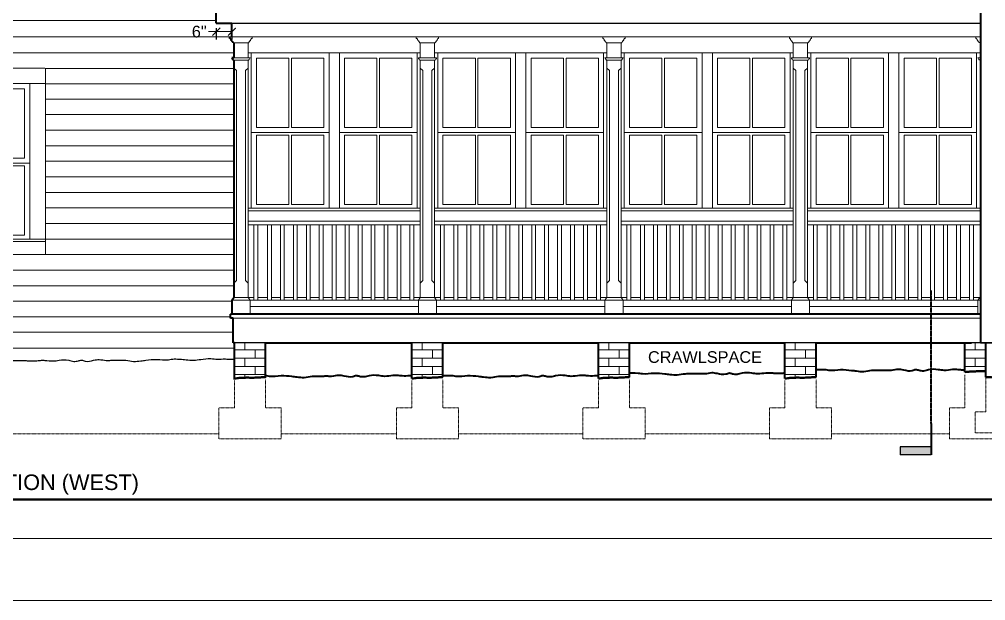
# Model space of a CAD drawing. Header units: inches. Extents: x -4969 to 16721, y 2489 to 24693.
# Drawn here: x 3910.3 to 4283.3, y 4790.5 to 5014.9 of the extents above; entities that cross this region are included whole.
import ezdxf

# ---------------------------------------------------------------- set-up
doc = ezdxf.new("R2010")
doc.units = ezdxf.units.IN
doc.header["$MEASUREMENT"] = 0
doc.linetypes.add('CENTER', pattern=[2, 1.25, -0.25, 0.25, -0.25])
doc.linetypes.add('DASHED2', pattern=[0.375, 0.25, -0.125])
doc.layers.get('0').update_dxf_attribs({"lineweight": 5})
doc.layers.add('0-NPLT', color=1, linetype='Continuous', plot=False)
for name, color, linetype, lineweight in [('1', 1, 'Continuous', 9), ('2', 6, 'Continuous', 20), ('3', 3, 'Continuous', 30), ('4', 2, 'Continuous', 40), ('5', 4, 'Continuous', 50), ('A-DIMSx', 7, 'Continuous', 9), ('A-LINK', 7, 'Continuous', 40), ('A-TEXTx', 7, 'Continuous', 20)]:
    doc.layers.add(name, color=color, linetype=linetype, lineweight=lineweight)
doc.styles.get("Standard").update_dxf_attribs({"font": 'Arial.ttf'})
doc.dimstyles.get("Standard").update_dxf_attribs({"dimtxt": 3, "dimasz": 2, "dimexe": 0.03125, "dimexo": 0.0625, "dimgap": 0.03125, "dimtad": 0, "dimtoh": 1, "dimdec": 4, "dimlfac": 0.99985, "dimzin": 0, "dimdsep": 46, "dimlunit": 4, "dimtxsty": 'Standard', "dimblk": 'ARCHTICK', "dimblk1": 'ARCHTICK', "dimblk2": 'ARCHTICK', "dimcen": 0.09, "dimclrt": 256, "dimadec": 0, "dimazin": 0, "dimtfac": 1, "dimtdec": 4, "dimtofl": 0, "dimtmove": 0, "dimatfit": 3, "dimfxl": 1, "dimtolj": 1, "dimtzin": 0, "dimarcsym": 0})

# ---------------------------------------------------------------- blocks, each defined once
blk = doc.blocks.new('BORDER 11X17')
at = {"layer": '0-NPLT', "lineweight": 9, "ltscale": 0.1}
blk.add_lwpolyline([(29864.74, -10461.77), (29048.74, -10461.77), (29048.74, -10989.77), (29864.74, -10989.77), (29864.74, -10461.77)], dxfattribs=at)
blk.add_lwpolyline([(29792.74, -10473.77), (29078.74, -10473.77), (29078.74, -10977.77), (29792.74, -10977.77)], close=True, dxfattribs=at)
blk = doc.blocks.new('pilaster')
at = {"layer": '1', "ltscale": 0.25}
for p, q in [((3942.1, 4999.79), (3936.6, 4999.79)), ((3942.1, 4994.07), (3936.6, 4994.07)), ((3942.1, 4993.07), (3936.6, 4993.07)), ((3937.6, 4989.07), (3937.6, 4908.04)), ((3941.1, 4989.07), (3941.1, 4908.04)), ((3937.6, 4908.04), (3936.6, 4907.04)), ((3941.1, 4908.04), (3942.1, 4907.04)), ((3935.85, 4900.54), (3942.85, 4900.54)), ((3936.6, 4901.54), (3942.1, 4901.54))]:
    blk.add_line(p, q, dxfattribs=at)
at = {"layer": '1', "lineweight": 5, "ltscale": 0.25}
for p, q in [((3937.6, 4989.07), (3936.6, 4990.07)), ((3942.1, 4990.07), (3941.1, 4989.07))]:
    blk.add_line(p, q, dxfattribs=at)
at = {"layer": '2'}
for p, q in [((3935.06, 5002.07), (3943.64, 5002.07)), ((3935.06, 5001.5), (3935.06, 5002.07)), ((3936, 5000.29), (3936, 5000.55)), ((3936.6, 4999.79), (3936.36, 4999.79)), ((3936.6, 4999.79), (3936.6, 4994.07)), ((3942.1, 4999.79), (3942.1, 4994.07)), ((3942.1, 4999.79), (3942.34, 4999.79)), ((3942.71, 5000.29), (3942.71, 5000.55)), ((3943.64, 5001.5), (3943.64, 5002.07)), ((3936.6, 4993.07), (3936.6, 4901.54)), ((3942.1, 4993.07), (3942.1, 4901.54)), ((3935.85, 4900.54), (3936.6, 4901.54)), ((3935.85, 4900.54), (3935.85, 4895.04)), ((3942.1, 4901.54), (3942.85, 4900.54)), ((3942.85, 4900.54), (3942.85, 4895.04))]:
    blk.add_line(p, q, dxfattribs=at)
at = {"layer": '2', "ltscale": 0.25}
for p, q in [((3936.6, 4994.07), (3935.85, 4994.07)), ((3936.35, 4993.07), (3936.6, 4993.07)), ((3942.1, 4994.07), (3942.85, 4994.07)), ((3942.35, 4993.07), (3942.1, 4993.07))]:
    blk.add_line(p, q, dxfattribs=at)
for centre, start, end in [((3936.46, 4994.06), 179.1702, 233.9599), ((3935.75, 4993.08), 359.1702, 53.9599), ((3942.96, 4993.08), 126.0401, 180.8298), ((3942.25, 4994.06), 306.0401, 0.8298)]:
    blk.add_arc(centre, 0.607, start, end, dxfattribs=at)
at = {"layer": '2'}
for points, knots in [([(3936, 5000.55), (3935.93, 5000.56), (3935.86, 5000.57), (3935.75, 5000.61), (3935.68, 5000.7), (3935.64, 5000.8), (3935.6, 5000.91), (3935.56, 5001.02), (3935.52, 5001.12), (3935.48, 5001.23), (3935.43, 5001.33), (3935.37, 5001.41), (3935.28, 5001.46), (3935.19, 5001.49), (3935.13, 5001.5), (3935.06, 5001.5)], [0.0155755, 0.0155755, 0.0155755, 0.0155755, 0.0913028, 0.1674337, 0.240804, 0.3221473, 0.4016041, 0.479934, 0.5587836, 0.63986, 0.7243935, 0.7885425, 0.8553172, 0.923465, 0.9867831, 0.9867831, 0.9867831, 0.9867831]), ([(3936.36, 4999.79), (3936.36, 4999.84), (3936.34, 4999.91), (3936.31, 5000.01), (3936.27, 5000.08), (3936.21, 5000.15), (3936.13, 5000.22), (3936.05, 5000.26), (3936, 5000.29)], [0.002479, 0.002479, 0.002479, 0.002479, 0.1892867, 0.3469333, 0.4813355, 0.6000559, 0.7825047, 0.9879342, 0.9879342, 0.9879342, 0.9879342]), ([(3942.34, 4999.79), (3942.35, 4999.84), (3942.36, 4999.91), (3942.4, 5000.01), (3942.44, 5000.08), (3942.5, 5000.15), (3942.58, 5000.22), (3942.65, 5000.26), (3942.71, 5000.29)], [0.002479, 0.002479, 0.002479, 0.002479, 0.1892867, 0.3469333, 0.4813355, 0.6000559, 0.7825047, 0.9879342, 0.9879342, 0.9879342, 0.9879342]), ([(3942.71, 5000.55), (3942.78, 5000.56), (3942.85, 5000.57), (3942.95, 5000.61), (3943.03, 5000.7), (3943.07, 5000.8), (3943.11, 5000.91), (3943.15, 5001.02), (3943.18, 5001.12), (3943.23, 5001.23), (3943.27, 5001.33), (3943.34, 5001.41), (3943.42, 5001.46), (3943.52, 5001.49), (3943.58, 5001.5), (3943.64, 5001.5)], [0.0155755, 0.0155755, 0.0155755, 0.0155755, 0.0913028, 0.1674337, 0.240804, 0.3221473, 0.4016041, 0.479934, 0.5587836, 0.63986, 0.7243935, 0.7885425, 0.8553172, 0.923465, 0.9867831, 0.9867831, 0.9867831, 0.9867831])]:
    blk.add_open_spline(points, degree=3, knots=knots, dxfattribs=at)
blk = doc.blocks.new('Double Porch Windows')
at = {"layer": '1', "lineweight": 5, "ltscale": 0.1}
for p, q in [((3842.8, 4995.94), (3841.55, 4995.94)), ((3872.8, 4995.94), (3876.8, 4995.93)), ((3906.8, 4995.94), (3908.05, 4995.94)), ((3876.8, 4935.94), (3872.8, 4935.94))]:
    blk.add_line(p, q, dxfattribs=at)
at = {"layer": '1'}
for p, q in [((3842.8, 4935.94), (3841.55, 4935.94)), ((3906.8, 4935.94), (3908.05, 4935.94)), ((3908.05, 4931.04), (3841.55, 4931.04)), ((3908.05, 4929.54), (3841.55, 4929.54)), ((3843.8, 4929.54), (3843.8, 4900.54)), ((3845.3, 4929.54), (3845.3, 4900.54)), ((3849.05, 4929.54), (3849.05, 4900.54)), ((3850.55, 4929.54), (3850.55, 4900.54)), ((3854.05, 4929.54), (3854.05, 4900.54)), ((3855.55, 4929.54), (3855.55, 4900.54)), ((3859.05, 4929.54), (3859.05, 4900.54)), ((3860.55, 4929.54), (3860.55, 4900.54)), ((3864.05, 4929.54), (3864.05, 4900.54)), ((3865.55, 4929.54), (3865.55, 4900.54)), ((3869.05, 4929.54), (3869.05, 4900.54)), ((3870.55, 4929.54), (3870.55, 4900.54)), ((3874.05, 4929.54), (3874.05, 4900.54)), ((3875.55, 4929.54), (3875.55, 4900.54)), ((3879.05, 4929.54), (3879.05, 4900.54)), ((3880.55, 4929.54), (3880.55, 4900.54)), ((3884.05, 4929.54), (3884.05, 4900.54)), ((3885.55, 4929.54), (3885.55, 4900.54)), ((3889.05, 4929.54), (3889.05, 4900.54)), ((3890.55, 4929.54), (3890.55, 4900.54)), ((3894.05, 4929.54), (3894.05, 4900.54)), ((3895.55, 4929.54), (3895.55, 4900.54)), ((3899.05, 4929.54), (3899.05, 4900.54)), ((3900.55, 4929.54), (3900.55, 4900.54)), ((3904.05, 4929.54), (3904.05, 4900.54)), ((3905.55, 4929.54), (3905.55, 4900.54)), ((3843.8, 4901.54), (3841.55, 4901.54)), ((3907.3, 4900.54), (3842.3, 4900.54)), ((3849.05, 4901.54), (3845.3, 4901.54)), ((3854.05, 4901.54), (3850.55, 4901.54)), ((3859.05, 4901.54), (3855.55, 4901.54)), ((3864.05, 4901.54), (3860.55, 4901.54)), ((3869.05, 4901.54), (3865.55, 4901.54)), ((3874.05, 4901.54), (3870.55, 4901.54)), ((3879.05, 4901.54), (3875.55, 4901.54)), ((3884.05, 4901.54), (3880.55, 4901.54)), ((3889.05, 4901.54), (3885.55, 4901.54)), ((3894.05, 4901.54), (3890.55, 4901.54)), ((3899.05, 4901.54), (3895.55, 4901.54)), ((3904.05, 4901.54), (3900.55, 4901.54)), ((3908.05, 4901.54), (3905.55, 4901.54)), ((3907.3, 4898.04), (3842.3, 4898.04))]:
    blk.add_line(p, q, dxfattribs=at)
at = {"layer": '2'}
for p, q in [((3842.8, 4995.94), (3842.8, 4935.94)), ((3872.8, 4995.94), (3842.8, 4995.94)), ((3872.8, 4995.94), (3872.8, 4935.94)), ((3906.8, 4995.94), (3876.8, 4995.94)), ((3876.8, 4995.94), (3876.8, 4935.94)), ((3906.8, 4995.94), (3906.8, 4935.94)), ((3844.8, 4967.19), (3844.8, 4993.94)), ((3857.3, 4993.94), (3844.8, 4993.94)), ((3857.3, 4967.19), (3857.3, 4993.94)), ((3870.8, 4993.94), (3858.3, 4993.94)), ((3858.3, 4967.19), (3858.3, 4993.94)), ((3870.8, 4967.19), (3870.8, 4993.94)), ((3878.8, 4967.19), (3878.8, 4993.94)), ((3891.3, 4993.94), (3878.8, 4993.94)), ((3891.3, 4967.19), (3891.3, 4993.94)), ((3904.8, 4993.94), (3892.3, 4993.94)), ((3892.3, 4967.19), (3892.3, 4993.94)), ((3904.8, 4967.19), (3904.8, 4993.94)), ((3844.8, 4967.19), (3857.3, 4967.19)), ((3858.3, 4967.19), (3870.8, 4967.19)), ((3878.8, 4967.19), (3891.3, 4967.19)), ((3892.3, 4967.19), (3904.8, 4967.19)), ((3872.8, 4965.19), (3842.8, 4965.19)), ((3844.8, 4937.44), (3844.8, 4964.19)), ((3857.3, 4964.19), (3844.8, 4964.19)), ((3857.3, 4937.44), (3857.3, 4964.19)), ((3858.3, 4937.44), (3858.3, 4964.19)), ((3870.8, 4964.19), (3858.3, 4964.19)), ((3870.8, 4937.44), (3870.8, 4964.19)), ((3906.8, 4965.19), (3876.8, 4965.19)), ((3878.8, 4937.44), (3878.8, 4964.19)), ((3891.3, 4964.19), (3878.8, 4964.19)), ((3891.3, 4937.44), (3891.3, 4964.19)), ((3892.3, 4937.44), (3892.3, 4964.19)), ((3904.8, 4964.19), (3892.3, 4964.19)), ((3904.8, 4937.44), (3904.8, 4964.19)), ((3842.8, 4935.94), (3872.8, 4935.94)), ((3844.8, 4937.44), (3857.3, 4937.44)), ((3858.3, 4937.44), (3870.8, 4937.44)), ((3876.8, 4935.94), (3906.8, 4935.94)), ((3878.8, 4937.44), (3891.3, 4937.44)), ((3892.3, 4937.44), (3904.8, 4937.44)), ((3841.55, 4934.94), (3908.05, 4934.94))]:
    blk.add_line(p, q, dxfattribs=at)
blk = doc.blocks.new('window elev 3060 distant')
at = {"layer": '1'}
for p, q in [((3727.43, 5121.94), (3727.43, 5055.94)), ((3769.17, 5121.93), (3727.43, 5121.94)), ((3769.43, 5121.93), (3769.43, 5056.44)), ((3735.43, 5087.19), (3735.43, 5113.94)), ((3747.93, 5113.94), (3735.43, 5113.94)), ((3747.93, 5087.19), (3747.93, 5113.94)), ((3761.43, 5113.94), (3748.93, 5113.94)), ((3748.93, 5087.19), (3748.93, 5113.94)), ((3761.43, 5087.19), (3761.43, 5113.94)), ((3735.43, 5087.19), (3747.93, 5087.19)), ((3748.93, 5087.19), (3761.43, 5087.19)), ((3735.43, 5057.44), (3735.43, 5084.19)), ((3747.93, 5084.19), (3735.43, 5084.19)), ((3747.93, 5057.44), (3747.93, 5084.19)), ((3748.93, 5057.44), (3748.93, 5084.19)), ((3761.43, 5084.19), (3748.93, 5084.19)), ((3761.43, 5057.44), (3761.43, 5084.19)), ((3727.43, 5055.94), (3727.43, 5049.93)), ((3727.43, 5054.94), (3769.43, 5054.94)), ((3735.43, 5057.44), (3747.93, 5057.44)), ((3748.93, 5057.44), (3761.43, 5057.44)), ((3769.43, 5056.44), (3769.43, 5049.93)), ((3769.43, 5049.93), (3727.43, 5049.93))]:
    blk.add_line(p, q, dxfattribs=at)
at = {"layer": '1', "lineweight": 5, "ltscale": 0.1}
for p, q in [((3733.43, 5115.94), (3727.43, 5115.93)), ((3763.43, 5115.94), (3769.43, 5115.93)), ((3733.43, 5055.94), (3727.43, 5055.94)), ((3763.43, 5055.94), (3769.43, 5055.93))]:
    blk.add_line(p, q, dxfattribs=at)
at = {"layer": '2'}
for p, q in [((3763.43, 5115.94), (3733.43, 5115.94)), ((3733.43, 5115.94), (3733.43, 5055.94)), ((3763.43, 5115.94), (3763.43, 5055.94)), ((3763.43, 5085.19), (3733.43, 5085.19)), ((3733.43, 5055.94), (3763.43, 5055.94))]:
    blk.add_line(p, q, dxfattribs=at)
blk = doc.blocks.new('_ArchTick')
at = {"color": 0, "linetype": 'ByBlock', "lineweight": 0, "const_width": 0.15}
blk.add_lwpolyline([(-0.5, -0.5), (0.5, 0.5)], dxfattribs=at)
blk = doc.blocks.new('*D854')
at = {"layer": 'A-DIMSx', "color": 0, "lineweight": 5, "ltscale": 0.1, "transparency": 16777216}
for p, q in [((3986.3, 5010.12), (3983.3, 5010.12)), ((3992.3, 5010.12), (3986.3, 5010.12))]:
    blk.add_line(p, q, dxfattribs=at)
at = {"layer": 'A-DIMSx', "color": 0, "lineweight": -2, "ltscale": 0.1, "transparency": 16777216}
for p, q in [((3986.3, 5011.45), (3986.3, 5007.12)), ((3992.3, 5011.45), (3992.3, 5007.12))]:
    blk.add_line(p, q, dxfattribs=at)
at = {"layer": 'Defpoints', "color": 0, "ltscale": 0.1, "transparency": 16777216}
for p in [(3986.3, 5013.45), (3986.3, 5010.12), (3992.3, 5013.45)]:
    blk.add_point(p, dxfattribs=at)
at = {"layer": 'A-DIMSx', "color": 0, "lineweight": 5, "ltscale": 0.1, "transparency": 16777216, "xscale": 3, "yscale": 3, "zscale": 3, "rotation": 180}
blk.add_blockref('_ArchTick', (3986.3, 5010.12), dxfattribs=at)
at = {"layer": 'A-DIMSx', "color": 0, "lineweight": 5, "ltscale": 0.1, "transparency": 16777216, "xscale": 3, "yscale": 3, "zscale": 3}
blk.add_blockref('_ArchTick', (3992.3, 5010.12), dxfattribs=at)
at = {"layer": 'A-DIMSx', "ltscale": 0.1, "transparency": 16777216, "insert": (3979.7, 5010.12), "char_height": 4.5, "attachment_point": 5}
blk.add_mtext('\\A1;6"', dxfattribs=at)
blk = doc.blocks.new('Section Tail 1a')
at = {"layer": 'A-LINK', "lineweight": 5, "ltscale": 0.1}
blk.add_hatch(color=152, dxfattribs=at).paths.add_polyline_path([(5.4248, 3.0938), (5.4248, 3.1563), (5.1748, 3.1563), (5.1748, 3.0938)])
at = {"layer": 'A-LINK', "color": 152, "linetype": 'Continuous', "lineweight": 30, "ltscale": 0.1}
for p, q in [((5.4248, 3.1563), (5.1748, 3.1563)), ((5.1748, 3.0938), (5.1748, 3.1563)), ((5.4248, 3.0938), (5.1748, 3.0938))]:
    blk.add_line(p, q, dxfattribs=at)
at = {"layer": 'A-LINK', "color": 152, "linetype": 'Continuous', "ltscale": 0.1}
blk.add_line((5.4248, 2.9063), (5.4248, 3.1563), dxfattribs=at)

msp = doc.modelspace()

# ---------------------------------------------------------------- linework, layer by layer
at = {"layer": '1'}
for p, q in [((3694.9307259, 5014.3837459), (3986.3029122, 5014.3837459)), ((3993.052912, 5001.972157), (3711.3029106, 5001.9560452)), ((3920.302912, 4995.9312753), (3993.052912, 4995.9312753)), ((3920.302912, 4989.9208676), (3993.052912, 4989.9208676)), ((3920.302912, 4984.0765567), (3993.052912, 4984.0765567)), ((3920.302912, 4978.0869643), (3993.052912, 4978.0869643)), ((3920.302912, 4972.0765567), (3993.052912, 4972.0765567)), ((3920.302912, 4966.0869643), (3993.052912, 4966.0869643)), ((3920.302912, 4960.0869643), (3993.052912, 4960.0869643)), ((3920.302912, 4954.0869643), (3993.052912, 4954.0869643)), ((3920.302912, 4948.0869643), (3993.052912, 4948.0869643)), ((3993.052912, 4942.0732961), (3920.302912, 4942.0767457)), ((3920.302912, 4936.0765567), (3993.052912, 4936.0765567)), ((3920.302912, 4930.0801487), (3993.052912, 4930.0801487)), ((3920.302912, 4924.0837407), (3993.0529121, 4924.0837407)), ((3993.052912, 4918.0759885), (3711.3029106, 4918.0921003)), ((3993.052912, 4912.0685219), (3711.3029106, 4912.0818817)), ((3711.3029106, 4906.0816927), (3992.302912, 4906.0816927)), ((3991.8029212, 4900.0708513), (3711.3029106, 4900.0868916)), ((3992.8029203, 4894.1158075), (3711.3029106, 4894.09971)), ((3993.3029203, 4887.940555), (3707.3029106, 4887.9405549))]:
    msp.add_line(p, q, dxfattribs=at)
at = {"layer": '1', "ltscale": 0.25}
for p, q in [((3998.552912, 5005.7883992), (3993.0529122, 5005.7883995)), ((3998.552912, 5000.0666121), (3993.052912, 5000.0666121)), ((3998.552912, 4999.0666121), (3993.052912, 4999.0666121)), ((3994.052912, 4995.0666121), (3994.052912, 4914.035623)), ((3997.552912, 4995.0666121), (3997.552912, 4914.035623)), ((3994.052912, 4914.035623), (3993.052912, 4913.035623)), ((3997.552912, 4914.035623), (3998.552912, 4913.035623)), ((3992.302912, 4906.535623), (3999.302912, 4906.535623)), ((3993.052912, 4907.535623), (3998.552912, 4907.535623)), ((4280.3029111, 4906.5356232), (4281.0529107, 4906.5356232))]:
    msp.add_line(p, q, dxfattribs=at)
at = {"layer": '1', "lineweight": 5, "ltscale": 0.25}
for p, q in [((3994.052912, 4995.0666121), (3993.052912, 4996.0666121)), ((3998.552912, 4996.0666121), (3997.552912, 4995.0666121))]:
    msp.add_line(p, q, dxfattribs=at)
at = {"layer": '1', "linetype": 'DASHED2', "ltscale": 0.25}
for p, q in [((4005.3029203, 4875.9253036), (4005.3029203, 4864.935623)), ((4073.8029203, 4875.9253036), (4073.8029203, 4864.935623)), ((4145.8029203, 4875.9253036), (4145.8029203, 4864.935623)), ((4217.8029203, 4875.9253036), (4217.8029203, 4864.935623)), ((4275.302912, 4877.6840555), (4275.302912, 4864.935623)), ((4283.302912, 4876.7233455), (4283.302912, 4863.335623)), ((3993.3029203, 4875.478814), (3993.3029203, 4864.935623)), ((4061.8029203, 4875.478814), (4061.8029203, 4864.935623)), ((4133.8029203, 4875.478814), (4133.8029203, 4864.935623)), ((4205.8029203, 4875.478814), (4205.8029203, 4864.935623)), ((3987.3029203, 4852.935623), (3987.3029203, 4864.935623)), ((3993.3029203, 4864.935623), (3987.3029203, 4864.935623)), ((4011.3029203, 4864.935623), (4005.3029203, 4864.935623)), ((4011.3029203, 4864.935623), (4011.3029203, 4852.935623)), ((4055.8029203, 4852.935623), (4055.8029203, 4864.935623)), ((4061.8029203, 4864.935623), (4055.8029203, 4864.935623)), ((4079.8029203, 4864.935623), (4073.8029203, 4864.935623)), ((4079.8029203, 4864.935623), (4079.8029203, 4852.935623)), ((4127.8029203, 4852.935623), (4127.8029203, 4864.935623)), ((4133.8029203, 4864.935623), (4127.8029203, 4864.935623)), ((4151.8029203, 4864.935623), (4145.8029203, 4864.935623)), ((4151.8029203, 4864.935623), (4151.8029203, 4852.935623)), ((4199.8029203, 4852.935623), (4199.8029203, 4864.935623)), ((4205.8029203, 4864.935623), (4199.8029203, 4864.935623)), ((4223.8029203, 4864.935623), (4217.8029203, 4864.935623)), ((4223.8029203, 4864.935623), (4223.8029203, 4852.935623)), ((4269.302912, 4852.935623), (4269.302912, 4864.935623)), ((4275.302912, 4864.935623), (4269.302912, 4864.935623)), ((4279.302912, 4855.335623), (4279.302912, 4863.335623)), ((4283.302912, 4863.335623), (4279.302912, 4863.335623)), ((3703.302893, 4854.935623), (3987.3029203, 4854.935623)), ((4011.3029203, 4854.935623), (4055.8029203, 4854.935623)), ((4079.8029203, 4854.935623), (4127.8029203, 4854.935623)), ((4151.8029203, 4854.935623), (4199.8029203, 4854.935623)), ((4223.8029203, 4854.935623), (4269.302912, 4854.935623)), ((4343.302912, 4855.335623), (4279.302912, 4855.335623)), ((4011.3029203, 4852.935623), (3987.3029203, 4852.935623)), ((4079.8029203, 4852.935623), (4055.8029203, 4852.935623)), ((4151.8029203, 4852.935623), (4127.8029203, 4852.935623)), ((4223.8029203, 4852.935623), (4199.8029203, 4852.935623)), ((4293.302912, 4852.935623), (4269.302912, 4852.935623))]:
    msp.add_line(p, q, dxfattribs=at)
at = {"layer": '2'}
for p, q in [((3992.3029122, 5008.0969425), (3705.3029106, 5008.0969425)), ((3999.1554866, 5006.2879078), (3999.1554866, 5006.5479672)), ((4281.3029113, 5008.0666121), (4000.0931217, 5008.0666121)), ((4000.0931217, 5007.4961509), (4000.0931217, 5008.0666121)), ((4279.5127016, 5008.0666123), (4281.0529113, 5008.0666123)), ((4279.5127016, 5007.4961511), (4279.5127016, 5008.0666123)), ((4280.4503367, 5006.2879081), (4280.4503367, 5006.5479674)), ((3998.5529125, 5005.7883992), (3998.552912, 5000.0666121)), ((3998.552912, 5005.7883992), (3998.79259, 5005.7883992)), ((3998.552912, 4999.0666121), (3998.552912, 4907.535623)), ((3998.552912, 4907.535623), (3999.302912, 4906.535623)), ((3999.302912, 4906.535623), (3999.302912, 4901.035623)), ((4280.3029111, 4906.5356232), (4281.0529111, 4907.5356232)), ((4280.3029111, 4906.5356232), (4280.3029111, 4901.0356232)), ((4281.3029107, 4899.535623), (3992.8029203, 4899.535623)), ((3993.3029203, 4887.335623), (4005.3029203, 4887.335623)), ((3997.3029203, 4887.335623), (3997.3029203, 4890.035623)), ((4001.3029203, 4884.135623), (4001.3029203, 4887.335623)), ((4061.802912, 4887.335623), (4073.802912, 4887.335623)), ((4065.802912, 4887.335623), (4065.802912, 4890.035623)), ((4069.802912, 4884.135623), (4069.802912, 4887.335623)), ((4133.802912, 4887.335623), (4145.802912, 4887.335623)), ((4137.802912, 4887.335623), (4137.802912, 4890.035623)), ((4141.802912, 4884.135623), (4141.802912, 4887.335623)), ((4205.802912, 4887.335623), (4217.802912, 4887.335623)), ((4209.802912, 4887.335623), (4209.802912, 4890.035623)), ((4213.802912, 4884.135623), (4213.802912, 4887.335623)), ((4275.302912, 4887.335623), (4283.302912, 4887.335623)), ((4279.302912, 4887.335623), (4279.302912, 4890.035623)), ((4005.3029203, 4884.135623), (3993.3029203, 4884.135623)), ((3997.3029203, 4880.935623), (3997.3029203, 4884.135623)), ((4073.802912, 4884.135623), (4061.802912, 4884.135623)), ((4065.802912, 4880.935623), (4065.802912, 4884.135623)), ((4145.802912, 4884.135623), (4133.802912, 4884.135623)), ((4137.802912, 4880.935623), (4137.802912, 4884.135623)), ((4217.802912, 4884.135623), (4205.802912, 4884.135623)), ((4209.802912, 4880.935623), (4209.802912, 4884.135623)), ((4283.302912, 4884.135623), (4275.302912, 4884.135623)), ((4279.302912, 4880.935623), (4279.302912, 4884.135623)), ((3993.3029203, 4880.935623), (4005.3029203, 4880.935623)), ((4001.3029203, 4877.735623), (4001.3029203, 4880.935623)), ((4061.802912, 4880.935623), (4073.802912, 4880.935623)), ((4069.802912, 4877.735623), (4069.802912, 4880.935623)), ((4133.802912, 4880.935623), (4145.802912, 4880.935623)), ((4141.802912, 4877.735623), (4141.802912, 4880.935623)), ((4205.802912, 4880.935623), (4217.802912, 4880.935623)), ((4213.802912, 4877.735623), (4213.802912, 4880.935623)), ((4275.302912, 4880.935623), (4283.302912, 4880.935623)), ((4005.3029203, 4877.735623), (3993.3029203, 4877.735623)), ((3997.3029203, 4876.5480417), (3997.3029203, 4877.735623)), ((4073.802912, 4877.735623), (4061.802912, 4877.735623)), ((4065.802912, 4876.5480417), (4065.802912, 4877.735623)), ((4145.802912, 4877.735623), (4133.802912, 4877.735623)), ((4137.802912, 4876.5480417), (4137.802912, 4877.735623)), ((4217.802912, 4877.735623), (4205.802912, 4877.735623)), ((4209.802912, 4876.5480417), (4209.802912, 4877.735623))]:
    msp.add_line(p, q, dxfattribs=at)
at = {"layer": '2', "ltscale": 0.25}
for p, q in [((3998.552912, 5000.0666121), (3999.302912, 5000.0666121)), ((3998.802912, 4999.0666121), (3998.552912, 4999.0666121)), ((4281.0529111, 5000.0666123), (4280.3029111, 5000.0666123))]:
    msp.add_line(p, q, dxfattribs=at)
for centre, start, end in [((3999.4103164, 4999.0754099), 126.040070411, 180.829827235), ((3998.6955075, 5000.0578143), 306.040070411, 0.829827235), ((4280.9103155, 5000.0578145), 179.170172765, 233.959929589), ((4280.1955066, 4999.0754101), 359.170172765, 53.959929589)]:
    msp.add_arc(centre, 0.6074681, start, end, dxfattribs=at)
at = {"layer": '2'}
for points, knots in [([(3999.1554866, 5006.5479672), (3999.2278558, 5006.5554202), (3999.300076, 5006.565322), (3999.402018, 5006.6094992), (3999.4756235, 5006.6964652), (3999.5184788, 5006.8007746), (3999.5594192, 5006.9078464), (3999.5954409, 5007.0155261), (3999.6326146, 5007.1236653), (3999.676364, 5007.2323453), (3999.7227034, 5007.3330903), (3999.7908043, 5007.4128252), (3999.8728458, 5007.4640954), (3999.964839, 5007.4928418), (4000.0279627, 5007.4955183), (4000.0931217, 5007.4961509)], [0.01557552425, 0.01557552425, 0.01557552425, 0.01557552425, 0.09130284011, 0.1674336909, 0.24080401046, 0.3221473026, 0.40160414316, 0.47993403118, 0.55878357473, 0.63985997731, 0.72439346972, 0.78854248782, 0.85531718937, 0.92346503952, 0.98678306114, 0.98678306114, 0.98678306114, 0.98678306114]), ([(4280.4503367, 5006.5479674), (4280.3779675, 5006.5554204), (4280.3057473, 5006.5653222), (4280.2038052, 5006.6094994), (4280.1301998, 5006.6964655), (4280.0873445, 5006.8007748), (4280.0464041, 5006.9078466), (4280.0103824, 5007.0155263), (4279.9732087, 5007.1236655), (4279.9294592, 5007.2323456), (4279.8831199, 5007.3330905), (4279.8150189, 5007.4128254), (4279.7329775, 5007.4640957), (4279.6409842, 5007.492842), (4279.5778606, 5007.4955185), (4279.5127016, 5007.4961511)], [0.01557552425, 0.01557552425, 0.01557552425, 0.01557552425, 0.09130284011, 0.1674336909, 0.24080401046, 0.3221473026, 0.40160414316, 0.47993403118, 0.55878357473, 0.63985997731, 0.72439346972, 0.78854248782, 0.85531718937, 0.92346503952, 0.98678306114, 0.98678306114, 0.98678306114, 0.98678306114]), ([(3998.79259, 5005.7883992), (3998.8011697, 5005.8416513), (3998.8131399, 5005.9128975), (3998.848332, 5006.0074261), (3998.8907073, 5006.0825604), (3998.9469858, 5006.1548395), (3999.030488, 5006.2221095), (3999.1023704, 5006.260031), (3999.1554866, 5006.2879078)], [0.00247900774, 0.00247900774, 0.00247900774, 0.00247900774, 0.18928670372, 0.34693325557, 0.48133545366, 0.6000559173, 0.7825047392, 0.98793420962, 0.98793420962, 0.98793420962, 0.98793420962]), ([(4280.8132333, 5005.7883995), (4280.8046536, 5005.8416515), (4280.7926834, 5005.9128977), (4280.7574913, 5006.0074263), (4280.715116, 5006.0825607), (4280.6588374, 5006.1548398), (4280.5753352, 5006.2221097), (4280.5034529, 5006.2600313), (4280.4503367, 5006.2879081)], [0.00247900774, 0.00247900774, 0.00247900774, 0.00247900774, 0.18928670372, 0.34693325557, 0.48133545366, 0.6000559173, 0.7825047392, 0.98793420962, 0.98793420962, 0.98793420962, 0.98793420962])]:
    msp.add_open_spline(points, degree=3, knots=knots, dxfattribs=at)
at = {"layer": '3'}
for p, q in [((3992.3029122, 5013.4522897), (4281.3029113, 5013.4522897)), ((4005.3029203, 4890.035623), (3993.3029203, 4890.035623)), ((4073.802912, 4890.035623), (4061.802912, 4890.035623)), ((4145.802912, 4890.035623), (4133.802912, 4890.035623)), ((4217.802912, 4890.035623), (4205.802912, 4890.035623)), ((4289.802912, 4890.035623), (4277.802912, 4890.035623)), ((4281.3029106, 4890.035623), (4351.302912, 4890.035623))]:
    msp.add_line(p, q, dxfattribs=at)
at = {"layer": '3', "lineweight": 5, "ltscale": 0.1}
msp.add_line((3991.5127025, 5008.0666121), (4000.0931217, 5008.0666121), dxfattribs=at)
at = {"layer": '3'}
msp.add_open_spline([(3899.3029106, 4883.9416121), (3900.7777394, 4883.6899812), (3902.6720502, 4883.5285668), (3903.3948413, 4883.2959912), (3904.8768446, 4883.1751077), (3906.2066184, 4883.307788), (3907.4457069, 4883.1699431), (3908.6304656, 4883.2110217), (3910.1642462, 4883.1773057), (3911.8920331, 4883.2689846), (3914.1035561, 4883.001898), (3916.2022403, 4882.9960385), (3918.3622506, 4883.293723), (3920.6077758, 4883.2969211), (3923.0221127, 4882.8148465), (3926.0508031, 4883.4533247), (3928.7959024, 4883.613091), (3931.190455, 4882.7203033), (3932.8847849, 4882.9468653), (3934.3127665, 4883.5482834), (3936.2359536, 4882.5658891), (3938.5578182, 4883.2209614), (3941.2682267, 4883.7640153), (3943.3527112, 4883.1168422), (3945.2617917, 4883.288455), (3946.9937333, 4883.2769773), (3949.0401585, 4883.2473824), (3951.5988671, 4883.4107373), (3954.268988, 4882.6357524), (3956.8812561, 4883.0392829), (3959.8434191, 4883.3959437), (3963.391893, 4883.8911318), (3966.6834797, 4883.1914684), (3969.2941637, 4883.8469366), (3970.8379081, 4883.8049728), (3972.7558231, 4883.6644709), (3974.835717, 4883.5186869), (3977.5026654, 4883.2071174), (3980.6721005, 4883.6735141), (3983.7737202, 4884.1261313), (3986.8510636, 4883.5430299), (3988.9075137, 4883.8440172), (3990.0650127, 4883.763342), (3993.3029203, 4883.7388158)], degree=3, knots=[0, 0, 0, 0, 2.6529194352, 4.2573215922, 5.4164530631, 7.0911371631, 8.2475457001, 9.1424284325, 10.6434907949, 12.8516979582, 14.3147620561, 17.3168867809, 19.114976073, 20.8469711066, 24.0403607494, 26.363871891, 30.0742089263, 32.1103617678, 33.8516042112, 35.1119372476, 36.5297832171, 39.8619674173, 41.9746089412, 44.7750674343, 46.1707600226, 47.6978272911, 49.9710707726, 52.3164807139, 55.3425280243, 58.1293589993, 60.1299455118, 64.3241227489, 68.8188799914, 69.8888235483, 72.3460349694, 73.3979104104, 75.6651746964, 78.606541836, 81.3999059133, 85.2446410438, 87.9213730028, 90.6853426905, 91.4022650047, 91.4022650047, 91.4022650047, 91.4022650047], dxfattribs=at)
at = {"layer": '4'}
for p, q in [((4281.302912, 5127.9416121), (4281.3029106, 4890.035623)), ((3986.3029122, 5013.4522897), (3986.3029122, 5018.4522897)), ((3986.3029122, 5013.4522897), (3992.3029122, 5013.4522897)), ((3992.3029122, 5008.0666121), (3992.3029122, 5013.4522897)), ((3991.5127025, 5007.4961509), (3991.5127025, 5008.0666121)), ((3992.4503376, 5006.2879078), (3992.4503376, 5006.5479672)), ((3993.0529122, 5005.7883992), (3992.8132342, 5005.7883992)), ((3993.0529122, 5005.7883995), (3993.052912, 5000.0666121)), ((3993.052912, 4999.0666121), (3993.052912, 4907.535623)), ((3992.302912, 4906.535623), (3993.052912, 4907.535623)), ((3992.302912, 4906.535623), (3992.302912, 4901.035623)), ((3991.8029212, 4899.535623), (3991.8029212, 4901.035623)), ((4281.3029107, 4901.035623), (3991.8029212, 4901.035623)), ((3992.8029203, 4899.535623), (3991.8029212, 4899.535623)), ((3992.8029203, 4890.035623), (3992.8029203, 4899.535623)), ((3993.3029203, 4890.035623), (3992.8029203, 4890.035623)), ((3993.3029203, 4875.9253036), (3993.3029203, 4890.035623)), ((4005.3029203, 4876.4673533), (4005.3029203, 4890.035623)), ((4005.3029203, 4890.035623), (4061.802912, 4890.035623)), ((4061.802912, 4876.2828056), (4061.802912, 4890.035623)), ((4073.802912, 4876.8106916), (4073.802912, 4890.035623)), ((4073.802912, 4890.035623), (4133.802912, 4890.035623)), ((4133.802912, 4876.2828056), (4133.802912, 4890.035623)), ((4145.802912, 4876.8106916), (4145.802912, 4890.035623)), ((4145.802912, 4890.035623), (4205.802912, 4890.035623)), ((4205.802912, 4876.2828056), (4205.802912, 4890.035623)), ((4217.802912, 4876.8106916), (4217.802912, 4890.035623)), ((4217.802912, 4890.035623), (4277.802912, 4890.035623)), ((4275.302912, 4878.7326759), (4275.302912, 4890.035623)), ((4283.302912, 4876.7233455), (4283.302912, 4890.035623))]:
    msp.add_line(p, q, dxfattribs=at)
at = {"layer": '4', "ltscale": 0.25}
for p, q in [((3993.052912, 5000.0666121), (3992.302912, 5000.0666121)), ((3992.802912, 4999.0666121), (3993.052912, 4999.0666121))]:
    msp.add_line(p, q, dxfattribs=at)
for centre, start, end in [((3992.9103164, 5000.0578143), 179.170172765, 233.959929589), ((3992.1955075, 4999.0754099), 359.170172765, 53.959929589)]:
    msp.add_arc(centre, 0.6074681, start, end, dxfattribs=at)
at = {"layer": '4'}
for points, knots in [([(3992.4503376, 5006.5479672), (3992.3779684, 5006.5554202), (3992.3057482, 5006.565322), (3992.2038061, 5006.6094992), (3992.1302007, 5006.6964652), (3992.0873454, 5006.8007746), (3992.046405, 5006.9078464), (3992.0103833, 5007.0155261), (3991.9732095, 5007.1236653), (3991.9294601, 5007.2323453), (3991.8831208, 5007.3330903), (3991.8150198, 5007.4128252), (3991.7329784, 5007.4640954), (3991.6409851, 5007.4928418), (3991.5778615, 5007.4955183), (3991.5127025, 5007.4961509)], [0.01557552425, 0.01557552425, 0.01557552425, 0.01557552425, 0.09130284011, 0.1674336909, 0.24080401046, 0.3221473026, 0.40160414316, 0.47993403118, 0.55878357473, 0.63985997731, 0.72439346972, 0.78854248782, 0.85531718937, 0.92346503952, 0.98678306114, 0.98678306114, 0.98678306114, 0.98678306114]), ([(3992.8132342, 5005.7883992), (3992.8046545, 5005.8416513), (3992.7926843, 5005.9128975), (3992.7574922, 5006.0074261), (3992.7151169, 5006.0825604), (3992.6588383, 5006.1548395), (3992.5753361, 5006.2221095), (3992.5034538, 5006.260031), (3992.4503376, 5006.2879078)], [0.00247900774, 0.00247900774, 0.00247900774, 0.00247900774, 0.18928670372, 0.34693325557, 0.48133545366, 0.6000559173, 0.7825047392, 0.98793420962, 0.98793420962, 0.98793420962, 0.98793420962]), ([(4275.302912, 4879.4839017), (4274.8717877, 4879.4836543), (4273.8408067, 4879.5201336), (4272.2439399, 4879.7215581), (4269.9985259, 4879.6989805), (4267.5898816, 4879.1892245), (4264.5540619, 4879.7928955), (4261.8073096, 4879.9211413), (4259.4231627, 4879.0009264), (4257.7263438, 4879.2080249), (4256.2915529, 4879.7930122), (4254.379769, 4878.7886071), (4252.0505381, 4879.4169846), (4249.3340746, 4879.928891), (4247.257156, 4879.2578336), (4245.3462315, 4879.4075215), (4243.6145357, 4879.3761643), (4241.5685851, 4879.3230813), (4239.0081699, 4879.4570551), (4236.3471207, 4878.651472), (4233.7303927, 4879.0249907), (4230.7643309, 4879.3476266), (4227.2104067, 4879.8020506), (4223.927068, 4879.0646505), (4221.9612248, 4879.5342973), (4221.4552393, 4879.5931943), (4217.802912, 4879.6062844)], [16.0251065155, 16.0251065155, 16.0251065155, 16.0251065155, 17.3168867809, 19.114976073, 20.8469711066, 24.0403607494, 26.363871891, 30.0742089263, 32.1103617678, 33.8516042112, 35.1119372476, 36.5297832171, 39.8619674173, 41.9746089412, 44.7750674343, 46.1707600226, 47.6978272911, 49.9710707726, 52.3164807139, 55.3425280243, 58.1293589993, 60.1299455118, 64.3241227489, 68.8188799914, 69.8888235483, 70.3476543119, 70.3476543119, 70.3476543119, 70.3476543119]), ([(4061.802912, 4877.355024), (4061.5397804, 4877.3277424), (4060.2813891, 4877.1836206), (4058.4072249, 4877.1568729), (4056.2439399, 4877.4297439), (4053.9985259, 4877.4071664), (4051.5898816, 4876.8974103), (4048.5540619, 4877.5010813), (4045.8073096, 4877.6293272), (4043.4231627, 4876.7091122), (4041.7263438, 4876.9162107), (4040.2915529, 4877.5011981), (4038.379769, 4876.4967929), (4036.0505381, 4877.1251704), (4033.3340746, 4877.6370769), (4031.257156, 4876.9660194), (4029.3462315, 4877.1157073), (4027.6145357, 4877.0843501), (4025.5685851, 4877.0312671), (4023.0081699, 4877.1652409), (4020.3471207, 4876.3596578), (4017.7303927, 4876.7331765), (4014.7643309, 4877.0558124), (4011.2104067, 4877.5102364), (4007.927068, 4876.7728363), (4005.9612248, 4877.2424832), (4005.4552393, 4877.3013801), (4005.3029203, 4877.3144703)], [13.5212040601, 13.5212040601, 13.5212040601, 13.5212040601, 14.3147620561, 17.3168867809, 19.114976073, 20.8469711066, 24.0403607494, 26.363871891, 30.0742089263, 32.1103617678, 33.8516042112, 35.1119372476, 36.5297832171, 39.8619674173, 41.9746089412, 44.7750674343, 46.1707600226, 47.6978272911, 49.9710707726, 52.3164807139, 55.3425280243, 58.1293589993, 60.1299455118, 64.3241227489, 68.8188799914, 69.8888235483, 70.3476543119, 70.3476543119, 70.3476543119, 70.3476543119]), ([(4133.802912, 4877.355024), (4133.5397804, 4877.3277424), (4132.2813891, 4877.1836206), (4130.4072249, 4877.1568729), (4128.2439399, 4877.4297439), (4125.9985259, 4877.4071664), (4123.5898816, 4876.8974103), (4120.5540619, 4877.5010813), (4117.8073096, 4877.6293272), (4115.4231627, 4876.7091122), (4113.7263438, 4876.9162107), (4112.2915529, 4877.5011981), (4110.379769, 4876.4967929), (4108.0505381, 4877.1251704), (4105.3340746, 4877.6370769), (4103.257156, 4876.9660194), (4101.3462315, 4877.1157073), (4099.6145357, 4877.0843501), (4097.5685851, 4877.0312671), (4095.0081699, 4877.1652409), (4092.3471207, 4876.3596578), (4089.7303927, 4876.7331765), (4086.7643309, 4877.0558124), (4083.2104067, 4877.5102364), (4079.927068, 4876.7728363), (4077.9612248, 4877.2424832), (4077.4552393, 4877.3013801), (4073.802912, 4877.3144703)], [13.5212040601, 13.5212040601, 13.5212040601, 13.5212040601, 14.3147620561, 17.3168867809, 19.114976073, 20.8469711066, 24.0403607494, 26.363871891, 30.0742089263, 32.1103617678, 33.8516042112, 35.1119372476, 36.5297832171, 39.8619674173, 41.9746089412, 44.7750674343, 46.1707600226, 47.6978272911, 49.9710707726, 52.3164807139, 55.3425280243, 58.1293589993, 60.1299455118, 64.3241227489, 68.8188799914, 69.8888235483, 70.3476543119, 70.3476543119, 70.3476543119, 70.3476543119]), ([(4205.802912, 4878.3047658), (4205.5397804, 4878.2774843), (4204.2813891, 4878.1333624), (4202.4072249, 4878.1066148), (4200.2439399, 4878.3794858), (4197.9985259, 4878.3569082), (4195.5898816, 4877.8471522), (4192.5540619, 4878.4508231), (4189.8073096, 4878.579069), (4187.4231627, 4877.6588541), (4185.7263438, 4877.8659526), (4184.2915529, 4878.4509399), (4182.379769, 4877.4465348), (4180.0505381, 4878.0749123), (4177.3340746, 4878.5868187), (4175.257156, 4877.9157613), (4173.3462315, 4878.0654492), (4171.6145357, 4878.0340919), (4169.5685851, 4877.9810089), (4167.0081699, 4878.1149827), (4164.3471207, 4877.3093997), (4161.7303927, 4877.6829184), (4158.7643309, 4878.0055543), (4155.2104067, 4878.4599782), (4151.927068, 4877.7225781), (4149.9612248, 4878.192225), (4149.4552393, 4878.2511219), (4145.802912, 4878.2642121)], [13.5212040601, 13.5212040601, 13.5212040601, 13.5212040601, 14.3147620561, 17.3168867809, 19.114976073, 20.8469711066, 24.0403607494, 26.363871891, 30.0742089263, 32.1103617678, 33.8516042112, 35.1119372476, 36.5297832171, 39.8619674173, 41.9746089412, 44.7750674343, 46.1707600226, 47.6978272911, 49.9710707726, 52.3164807139, 55.3425280243, 58.1293589993, 60.1299455118, 64.3241227489, 68.8188799914, 69.8888235483, 70.3476543119, 70.3476543119, 70.3476543119, 70.3476543119])]:
    msp.add_open_spline(points, degree=3, knots=knots, dxfattribs=at)
at = {"layer": '5', "ltscale": 0.1}
msp.add_line((3850.2925723, 4829.5008975), (4500.6270939, 4829.5008975), dxfattribs=at)
at = {"layer": '5'}
for points, knots in [([(4005.3029203, 4876.8106916), (4004.7400615, 4876.8249588), (4003.8011453, 4876.6833998), (4002.0964652, 4876.6478675), (4000.620614, 4876.5177494), (3999.3928989, 4876.4489373), (3998.281133, 4876.7625182), (3997.2939162, 4876.5113226), (3996.2761134, 4876.4712307), (3995.2507553, 4876.4638766), (3994.2867615, 4876.3969431), (3993.6619317, 4876.2685384), (3993.3029203, 4876.2828056)], [0, 0, 0, 0, 1.6783925763, 3.483630322, 4.5769712725, 6.123192334, 7.1486998183, 7.9498657731, 9.1208240406, 10.2097191312, 11.0070223303, 12.0804037826, 12.0804037826, 12.0804037826, 12.0804037826]), ([(4073.802912, 4876.8106916), (4073.2400531, 4876.8249588), (4072.301137, 4876.6833998), (4070.5964569, 4876.6478675), (4069.1206057, 4876.5177494), (4067.8928906, 4876.4489373), (4066.7811247, 4876.7625182), (4065.7939078, 4876.5113226), (4064.7761051, 4876.4712307), (4063.750747, 4876.4638766), (4062.7867532, 4876.3969431), (4062.1619233, 4876.2685384), (4061.802912, 4876.2828056)], [0, 0, 0, 0, 1.6783925763, 3.483630322, 4.5769712725, 6.123192334, 7.1486998183, 7.9498657731, 9.1208240406, 10.2097191312, 11.0070223303, 12.0804037826, 12.0804037826, 12.0804037826, 12.0804037826]), ([(4145.802912, 4876.8106916), (4145.2400531, 4876.8249588), (4144.301137, 4876.6833998), (4142.5964569, 4876.6478675), (4141.1206057, 4876.5177494), (4139.8928906, 4876.4489373), (4138.7811247, 4876.7625182), (4137.7939078, 4876.5113226), (4136.7761051, 4876.4712307), (4135.750747, 4876.4638766), (4134.7867532, 4876.3969431), (4134.1619233, 4876.2685384), (4133.802912, 4876.2828056)], [0, 0, 0, 0, 1.6783925763, 3.483630322, 4.5769712725, 6.123192334, 7.1486998183, 7.9498657731, 9.1208240406, 10.2097191312, 11.0070223303, 12.0804037826, 12.0804037826, 12.0804037826, 12.0804037826]), ([(4217.802912, 4876.8106916), (4217.2400531, 4876.8249588), (4216.301137, 4876.6833998), (4214.5964569, 4876.6478675), (4213.1206057, 4876.5177494), (4211.8928906, 4876.4489373), (4210.7811247, 4876.7625182), (4209.7939078, 4876.5113226), (4208.7761051, 4876.4712307), (4207.750747, 4876.4638766), (4206.7867532, 4876.3969431), (4206.1619233, 4876.2685384), (4205.802912, 4876.2828056)], [0, 0, 0, 0, 1.6783925763, 3.483630322, 4.5769712725, 6.123192334, 7.1486998183, 7.9498657731, 9.1208240406, 10.2097191312, 11.0070223303, 12.0804037826, 12.0804037826, 12.0804037826, 12.0804037826]), ([(4283.302912, 4879.0674184), (4280.6040587, 4879.1039532), (4280.1416466, 4879.1768985), (4279.2939078, 4878.9611929), (4278.2761051, 4878.921101), (4277.250747, 4878.913747), (4276.2867532, 4878.8468134), (4275.6619233, 4878.7184087), (4275.302912, 4878.7326759)], [6.5467102492, 6.5467102492, 6.5467102492, 6.5467102492, 7.1486998183, 7.9498657731, 9.1208240406, 10.2097191312, 11.0070223303, 12.0804037826, 12.0804037826, 12.0804037826, 12.0804037826]), ([(4351.302912, 4876.0185729), (4350.9688381, 4875.9930394), (4349.8660035, 4875.9506759), (4347.5550194, 4876.4378544), (4344.8099202, 4876.5976206), (4342.4153676, 4875.704833), (4340.7210376, 4875.9313949), (4339.2930561, 4876.5328131), (4337.369869, 4875.5504187), (4335.0480044, 4876.2054911), (4332.3375959, 4876.748545), (4330.2531114, 4876.1013719), (4328.3440309, 4876.2729847), (4326.6120893, 4876.2615069), (4324.5656641, 4876.2319121), (4322.0069555, 4876.395267), (4319.3368346, 4875.6202821), (4316.7245665, 4876.0238126), (4313.7624035, 4876.3804734), (4310.2139296, 4876.8756615), (4306.9223429, 4876.1759981), (4304.3116589, 4876.8314662), (4302.7679145, 4876.7895025), (4300.8499995, 4876.6490006), (4298.7701055, 4876.5032166), (4296.1031571, 4876.1916471), (4292.9337221, 4876.6580438), (4289.8321024, 4877.110661), (4286.7547589, 4876.5275596), (4284.6983089, 4876.8285469), (4283.5408098, 4876.7478717), (4283.302912, 4876.7233455)], [23.0335423731, 23.0335423731, 23.0335423731, 23.0335423731, 24.0403607494, 26.363871891, 30.0742089263, 32.1103617678, 33.8516042112, 35.1119372476, 36.5297832171, 39.8619674173, 41.9746089412, 44.7750674343, 46.1707600226, 47.6978272911, 49.9710707726, 52.3164807139, 55.3425280243, 58.1293589993, 60.1299455118, 64.3241227489, 68.8188799914, 69.8888235483, 72.3460349694, 73.3979104104, 75.6651746964, 78.606541836, 81.3999059133, 85.2446410438, 87.9213730028, 90.6853426905, 91.4022650047, 91.4022650047, 91.4022650047, 91.4022650047])]:
    msp.add_open_spline(points, degree=3, knots=knots, dxfattribs=at)
at = {"layer": 'A-LINK', "color": 152, "linetype": 'CENTER', "ltscale": 0.15}
msp.add_line((4262.2878075, 4858.8405844), (4262.2878075, 4910.250889), dxfattribs=at)

# ---------------------------------------------------------------- block references
at = {"ltscale": 0.1, "xscale": 2, "yscale": 2, "zscale": 2}
msp.add_blockref('BORDER 11X17', (-54749.4783869, 26770.0450796), dxfattribs=at)
at = {"color": 152, "ltscale": 0.25}
for name, p in [('pilaster', (128.4494374, 6)), ('pilaster', (200.4494374, 6)), ('pilaster', (272.4494374, 6)), ('Double Porch Windows', (157.0031444, 6)), ('Double Porch Windows', (229.0031444, 6)), ('Double Porch Windows', (301.0031444, 6)), ('Double Porch Windows', (373.0031444, 6)), ('window elev 3060 distant', (150.8779073, -125.8463653))]:
    msp.add_blockref(name, p, dxfattribs=at)
at = {"layer": 'A-LINK', "color": 152, "ltscale": 0.1, "xscale": -48, "yscale": 48, "zscale": 48, "rotation": 180}
msp.add_blockref('Section Tail 1a', (4001.8964597, 4998.3406406), dxfattribs=at)

# ---------------------------------------------------------------- texts
at = {"ltscale": 0.1, "insert": (3855.3746103, 4831.4031323), "char_height": 6, "width": 116.922436811, "attachment_point": 7}
msp.add_mtext('{SIDE ELEVATION (WEST)}', dxfattribs=at)
at = {"layer": 'A-TEXTx', "ltscale": 0.25, "insert": (4152.9397319, 4884.500402), "char_height": 4.5, "attachment_point": 4}
msp.add_mtext('CRAWLSPACE', dxfattribs=at)

# ---------------------------------------------------------------- dimensions: what is measured, and where the dimension line sits
at = {"layer": 'A-DIMSx', "ltscale": 0.1}
dim = msp.add_linear_dim(base=(3986.3029122, 5010.1214585), p1=(3992.3029122, 5013.4522897), p2=(3986.3029122, 5013.4522897), dimstyle='Standard', override={"dimtxt": 4.5, "dimasz": 3, "dimexe": 3, "dimexo": 2, "dimgap": 1, "dimlfac": -47.9928, "dimlwd": 5}, dxfattribs=at)
dim.commit()
dim.dimension.update_dxf_attribs({"geometry": '*D854', "text_midpoint": (3979.7045152, 5010.1214585)})

doc.saveas('drawing.dxf')
